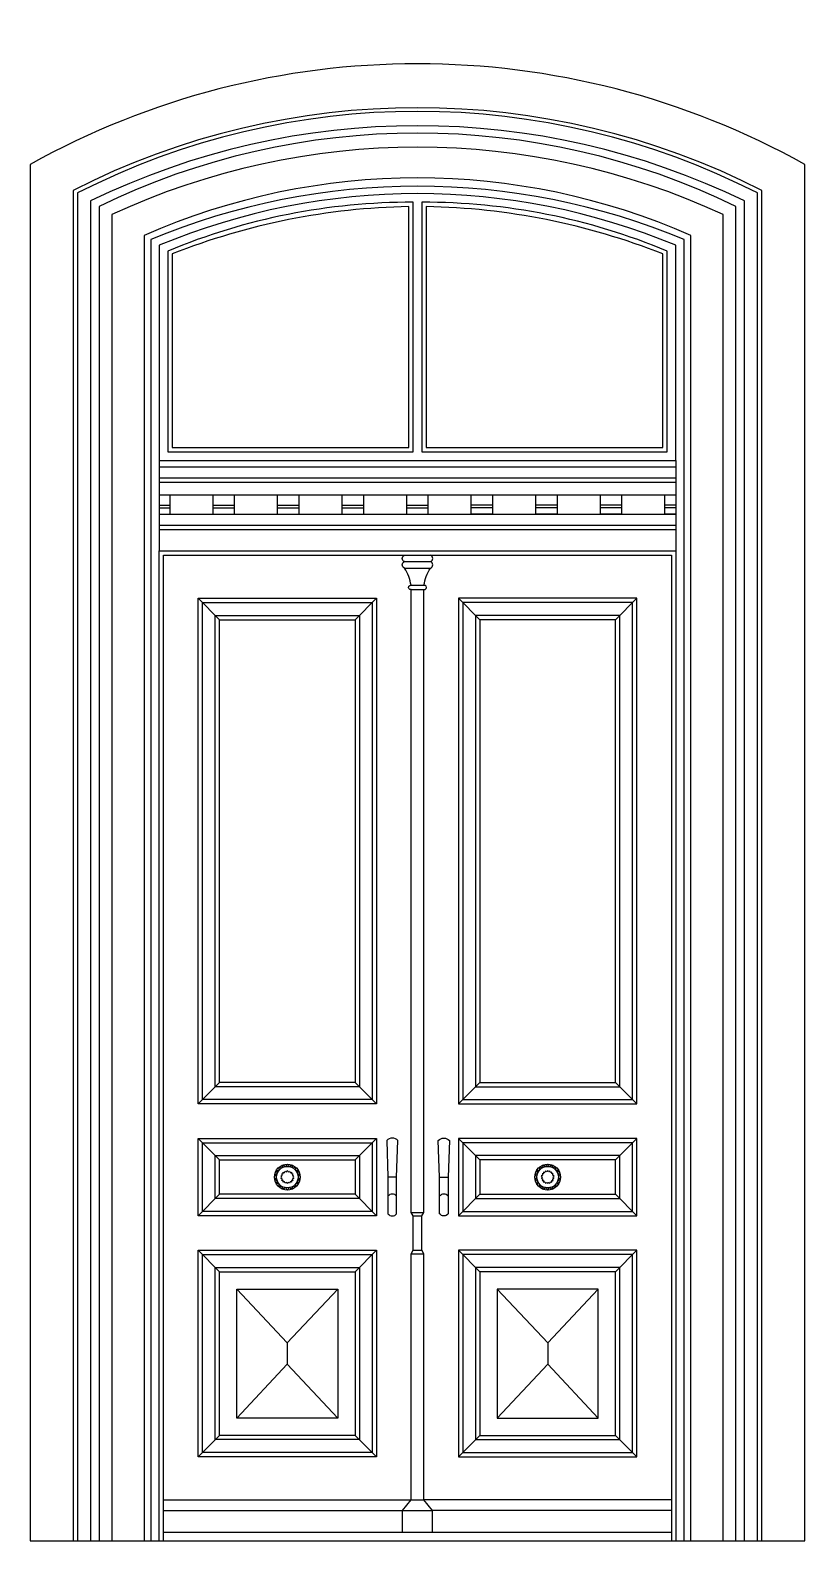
# Model space of a CAD drawing. Header units: metres. Extents: x 35433 to 37226, y 423 to 3918.
import ezdxf

# ---------------------------------------------------------------- set-up
doc = ezdxf.new("R2010")
doc.units = ezdxf.units.M
for name, color, linetype in [('1', 3, 'Continuous'), ('2', 2, 'Continuous'), ('7', 7, 'Continuous')]:
    doc.layers.add(name, color=color, linetype=linetype)

# ---------------------------------------------------------------- blocks, each defined once
blk = doc.blocks.new('FH01F018')
at = {"layer": '1'}
for p, q in [((360, 2994), (1800, 2994)), ((360, 2964), (1800, 2964)), ((360, 2952), (1800, 2952)), ((390, 2862), (390, 2916)), ((510, 2862), (510, 2916)), ((570, 2862), (570, 2916)), ((690, 2862), (690, 2916)), ((750, 2862), (750, 2916)), ((870, 2862), (870, 2916)), ((930, 2862), (930, 2916)), ((1050, 2862), (1050, 2916)), ((1110, 2862), (1110, 2916)), ((1230, 2862), (1230, 2916)), ((1290, 2862), (1290, 2916)), ((1410, 2862), (1410, 2916)), ((1470, 2862), (1470, 2916)), ((1590, 2862), (1590, 2916)), ((1650, 2862), (1650, 2916)), ((1770, 2862), (1770, 2916)), ((360, 2887.2), (390, 2887.2)), ((360, 2880), (390, 2880)), ((510, 2887.2), (570, 2887.2)), ((510, 2880), (570, 2880)), ((690, 2887.2), (750, 2887.2)), ((690, 2880), (750, 2880)), ((870, 2887.2), (930, 2887.2)), ((870, 2880), (930, 2880)), ((1050, 2887.2), (1110, 2887.2)), ((1050, 2880), (1110, 2880)), ((1290, 2887.2), (1230, 2887.2)), ((1290, 2880), (1230, 2880)), ((1470, 2887.2), (1410, 2887.2)), ((1470, 2880), (1410, 2880)), ((1650, 2887.2), (1590, 2887.2)), ((1650, 2880), (1590, 2880)), ((1800, 2887.2), (1770, 2887.2)), ((1800, 2880), (1770, 2880)), ((360, 2862), (1800, 2862)), ((360, 2862), (390, 2862)), ((360, 2832), (1800, 2832)), ((510, 2862), (570, 2862)), ((690, 2862), (750, 2862)), ((870, 2862), (930, 2862)), ((1050, 2862), (1110, 2862)), ((1290, 2862), (1230, 2862)), ((1470, 2862), (1410, 2862)), ((1650, 2862), (1590, 2862)), ((1800, 2862), (1770, 2862)), ((1043.89, 2711.96), (1116.11, 2711.96)), ((1044, 2729.96), (1116, 2729.96)), ((1060.27, 2663.96), (1099.73, 2663.96)), ((528, 2568), (468, 2628)), ((906, 2568), (966, 2628)), ((1060.27, 2651.96), (1099.73, 2651.96)), ((1254, 2568), (1194, 2628)), ((1632, 2568), (1692, 2628)), ((528, 1278), (468, 1218)), ((906, 1278), (966, 1218)), ((1254, 1278), (1194, 1218)), ((1632, 1278), (1692, 1218)), ((528, 1062), (468, 1122)), ((906, 1062), (966, 1122)), ((1254, 1062), (1194, 1122)), ((1632, 1062), (1692, 1122)), ((1021.73, 1014), (997.73, 1014)), ((1141.56, 1014), (1165.56, 1014)), ((528, 966), (468, 906)), ((906, 966), (966, 906)), ((1254, 966), (1194, 906)), ((1632, 966), (1692, 906)), ((1062, 915.6), (1098, 915.6)), ((1068, 906), (1092, 906)), ((528, 750), (468, 810)), ((906, 750), (966, 810)), ((1062, 800.4), (1098, 800.4)), ((1068, 810), (1092, 810)), ((1254, 750), (1194, 810)), ((1632, 750), (1692, 810)), ((717, 552), (576, 702)), ((717, 552), (858, 702)), ((1443, 552), (1302, 702)), ((1443, 552), (1584, 702)), ((717, 552), (717, 492)), ((1443, 552), (1443, 492)), ((717, 492), (576, 342)), ((717, 492), (858, 342)), ((1443, 492), (1302, 342)), ((1443, 492), (1584, 342)), ((528, 294), (468, 234)), ((906, 294), (966, 234)), ((1254, 294), (1194, 234)), ((1632, 294), (1692, 234)), ((1062, 114), (1098, 114)), ((1038, 84), (1122, 84))]:
    blk.add_line(p, q, dxfattribs=at)
for points in [[(2028, 0), (2028, 3757.85, 0.24), (132, 3757.85), (132, 0)], [(1992, 0), (1992, 3735.58, 0.23), (168, 3735.58), (168, 0)], [(1968, 0), (1968, 3720.59, 0.23), (192, 3720.59), (192, 0)], [(1842, 0), (1842, 3639.78, 0.21), (318, 3639.78), (318, 0)], [(1824, 0), (1824, 3627.93, 0.2), (336, 3627.93), (336, 0)]]:
    blk.add_lwpolyline(points, format="xyb", dxfattribs=at)
for points in [[(1056, 3719.84, 0.09), (396, 3587.83), (396, 3048), (1056, 3048)], [(1104, 3048), (1764, 3048), (1764, 3587.83, 0.09), (1104, 3719.84)], [(739.98, 1033.28, 0.09), (748.18, 1032, 0.09), (745.19, 1024.26, 0.09), (752.45, 1020.25, 0.09), (747, 1014, 0.09), (752.45, 1007.75, 0.09), (745.19, 1003.74, 0.09), (748.18, 996, 0.09), (739.98, 994.72, 0.09), (740.14, 986.42, 0.09), (732, 988.02, 0.09), (729.31, 980.17, 0.09), (722.21, 984.46, 0.09), (717, 978, 0.09), (711.79, 984.46, 0.09), (704.69, 980.17, 0.09), (702, 988.02, 0.09), (693.86, 986.42, 0.09), (694.02, 994.72, 0.09), (685.82, 996, 0.09), (688.81, 1003.74, 0.09), (681.55, 1007.75, 0.09), (687, 1014, 0.09), (681.55, 1020.25, 0.09), (688.81, 1024.26, 0.09), (685.82, 1032, 0.09), (694.02, 1033.28, 0.09), (693.86, 1041.58, 0.09), (702, 1039.98, 0.09), (704.69, 1047.83, 0.09), (711.79, 1043.54, 0.09), (717, 1050, 0.09), (722.21, 1043.54, 0.09), (729.31, 1047.83, 0.09), (732, 1039.98, 0.09), (740.14, 1041.58, 0.09)], [(728.49, 1023.64, 0.09), (732.59, 1023, 0.09), (731.1, 1019.13, 0.09), (734.73, 1017.13, 0.09), (732, 1014, 0.09), (734.73, 1010.87, 0.09), (731.1, 1008.87, 0.09), (732.59, 1005, 0.09), (728.49, 1004.36, 0.09), (728.57, 1000.21, 0.09), (724.5, 1001.01, 0.09), (723.16, 997.09, 0.09), (719.6, 999.23, 0.09), (717, 996, 0.09), (714.4, 999.23, 0.09), (710.84, 997.09, 0.09), (709.5, 1001.01, 0.09), (705.43, 1000.21, 0.09), (705.51, 1004.36, 0.09), (701.41, 1005, 0.09), (702.9, 1008.87, 0.09), (699.27, 1010.87, 0.09), (702, 1014, 0.09), (699.27, 1017.13, 0.09), (702.9, 1019.13, 0.09), (701.41, 1023, 0.09), (705.51, 1023.64, 0.09), (705.43, 1027.79, 0.09), (709.5, 1026.99, 0.09), (710.84, 1030.91, 0.09), (714.4, 1028.77, 0.09), (717, 1032, 0.09), (719.6, 1028.77, 0.09), (723.16, 1030.91, 0.09), (724.5, 1026.99, 0.09), (728.57, 1027.79, 0.09)], [(1420.02, 1033.28, -0.09), (1411.82, 1032, -0.09), (1414.81, 1024.26, -0.09), (1407.55, 1020.25, -0.09), (1413, 1014, -0.09), (1407.55, 1007.75, -0.09), (1414.81, 1003.74, -0.09), (1411.82, 996, -0.09), (1420.02, 994.72, -0.09), (1419.86, 986.42, -0.09), (1428, 988.02, -0.09), (1430.69, 980.17, -0.09), (1437.79, 984.46, -0.09), (1443, 978, -0.09), (1448.21, 984.46, -0.09), (1455.31, 980.17, -0.09), (1458, 988.02, -0.09), (1466.14, 986.42, -0.09), (1465.98, 994.72, -0.09), (1474.18, 996, -0.09), (1471.19, 1003.74, -0.09), (1478.45, 1007.75, -0.09), (1473, 1014, -0.09), (1478.45, 1020.25, -0.09), (1471.19, 1024.26, -0.09), (1474.18, 1032, -0.09), (1465.98, 1033.28, -0.09), (1466.14, 1041.58, -0.09), (1458, 1039.98, -0.09), (1455.31, 1047.83, -0.09), (1448.21, 1043.54, -0.09), (1443, 1050, -0.09), (1437.79, 1043.54, -0.09), (1430.69, 1047.83, -0.09), (1428, 1039.98, -0.09), (1419.86, 1041.58, -0.09)], [(1431.51, 1023.64, -0.09), (1427.41, 1023, -0.09), (1428.9, 1019.13, -0.09), (1425.27, 1017.13, -0.09), (1428, 1014, -0.09), (1425.27, 1010.87, -0.09), (1428.9, 1008.87, -0.09), (1427.41, 1005, -0.09), (1431.51, 1004.36, -0.09), (1431.43, 1000.21, -0.09), (1435.5, 1001.01, -0.09), (1436.84, 997.09, -0.09), (1440.4, 999.23, -0.09), (1443, 996, -0.09), (1445.6, 999.23, -0.09), (1449.16, 997.09, -0.09), (1450.5, 1001.01, -0.09), (1454.57, 1000.21, -0.09), (1454.49, 1004.36, -0.09), (1458.59, 1005, -0.09), (1457.1, 1008.87, -0.09), (1460.73, 1010.87, -0.09), (1458, 1014, -0.09), (1460.73, 1017.13, -0.09), (1457.1, 1019.13, -0.09), (1458.59, 1023, -0.09), (1454.49, 1023.64, -0.09), (1454.57, 1027.79, -0.09), (1450.5, 1026.99, -0.09), (1449.16, 1030.91, -0.09), (1445.6, 1028.77, -0.09), (1443, 1032, -0.09), (1440.4, 1028.77, -0.09), (1436.84, 1030.91, -0.09), (1435.5, 1026.99, -0.09), (1431.43, 1027.79, -0.09)]]:
    blk.add_lwpolyline(points, format="xyb", close=True, dxfattribs=at)
blk.add_lwpolyline([(372, 0), (372, 2748), (1788, 2748), (1788, 0)], dxfattribs=at)
for points in [[(480, 1230), (480, 2616), (954, 2616), (954, 1230)], [(1680, 1230), (1680, 2616), (1206, 2616), (1206, 1230)], [(516, 1266), (516, 2580), (918, 2580), (918, 1266)], [(1644, 1266), (1644, 2580), (1242, 2580), (1242, 1266)], [(480, 918), (480, 1110), (954, 1110), (954, 918)], [(1680, 918), (1680, 1110), (1206, 1110), (1206, 918)], [(516, 954), (516, 1074), (918, 1074), (918, 954)], [(1644, 954), (1644, 1074), (1242, 1074), (1242, 954)], [(480, 246), (480, 798), (954, 798), (954, 246)], [(516, 282), (516, 762), (918, 762), (918, 282)], [(1680, 246), (1680, 798), (1206, 798), (1206, 246)], [(1644, 282), (1644, 762), (1242, 762), (1242, 282)]]:
    blk.add_lwpolyline(points, close=True, dxfattribs=at)
for centre in [(717, 1014), (1443, 1014)]:
    blk.add_circle(centre, 30, dxfattribs=at)
for centre in [(1009.72, 952.25), (1153.57, 952.25)]:
    blk.add_arc(centre, 14.52, 34.25, 145.75, dxfattribs=at)
at = {"layer": '2'}
blk.add_line((0, 0), (2160, 0), dxfattribs=at)
at = {"layer": '7'}
for p, q in [((360, 3012), (360, 2760)), ((1800, 3012), (1800, 2760)), ((360, 2916), (1800, 2916)), ((360, 2820), (1800, 2820)), ((372, 114), (1062, 114)), ((1788, 114), (1098, 114)), ((372, 84), (1038, 84)), ((1788, 84), (1122, 84)), ((372, 24), (1788, 24))]:
    blk.add_line(p, q, dxfattribs=at)
for points in [[(2160, 0), (2160, 3837.31, 0.26), (0, 3837.31), (0, 0)], [(2040, 0), (2040, 3765.21, 0.24), (120, 3765.21), (120, 0)], [(1932, 0), (1932, 3697.87, 0.22), (228, 3697.87), (228, 0)], [(1038, 24), (1038, 84), (1062, 114), (1062, 800.4), (1068, 810), (1068, 906), (1062, 915.6), (1062, 2651.96, -1.15), (1062, 2663.96, 0.1), (1044, 2711.92, -0.71), (1044, 2729.96, -0.71), (1044, 2748)], [(1122, 24), (1122, 84), (1098, 114), (1098, 800.4), (1092, 810), (1092, 906), (1098, 915.6), (1098, 2651.96, 1.15), (1098, 2663.96, -0.1), (1116, 2711.92, 0.71), (1116, 2729.96, 0.71), (1116, 2748)], [(997.72, 912, 0.53), (1021.73, 912), (1021.73, 1014), (1025.33, 1116, 0.42), (994.12, 1116), (997.73, 1014), (997.73, 912)], [(1165.57, 912, -0.53), (1141.56, 912), (1141.56, 1014), (1137.96, 1116, -0.42), (1169.17, 1116), (1165.56, 1014), (1165.56, 912)]]:
    blk.add_lwpolyline(points, format="xyb", dxfattribs=at)
for points in [[(360, 3012), (1800, 3012), (1800, 3612, 0.2), (360, 3612)], [(1068, 3731.96, 0.1), (384, 3595.93), (384, 3036), (1068, 3036)], [(1092, 3036), (1776, 3036), (1776, 3595.93, 0.1), (1092, 3731.96)]]:
    blk.add_lwpolyline(points, format="xyb", close=True, dxfattribs=at)
blk.add_lwpolyline([(360, 0), (360, 2760), (1800, 2760), (1800, 0)], dxfattribs=at)
for points in [[(468, 1218), (468, 2628), (966, 2628), (966, 1218)], [(1692, 1218), (1692, 2628), (1194, 2628), (1194, 1218)], [(528, 1278), (528, 2568), (906, 2568), (906, 1278)], [(1632, 1278), (1632, 2568), (1254, 2568), (1254, 1278)], [(468, 906), (468, 1122), (966, 1122), (966, 906)], [(1692, 906), (1692, 1122), (1194, 1122), (1194, 906)], [(528, 966), (528, 1062), (906, 1062), (906, 966)], [(1632, 966), (1632, 1062), (1254, 1062), (1254, 966)], [(468, 234), (468, 810), (966, 810), (966, 234)], [(1692, 234), (1692, 810), (1194, 810), (1194, 234)], [(528, 294), (528, 750), (906, 750), (906, 294)], [(1632, 294), (1632, 750), (1254, 750), (1254, 294)], [(576, 342), (576, 702), (858, 702), (858, 342)], [(1584, 342), (1584, 702), (1302, 702), (1302, 342)]]:
    blk.add_lwpolyline(points, close=True, dxfattribs=at)
for centre in [(717, 1014), (1443, 1014)]:
    blk.add_circle(centre, 36, dxfattribs=at)

msp = doc.modelspace()

# ---------------------------------------------------------------- block references
at = {"layer": '7', "xscale": 0.83, "yscale": 0.83, "zscale": 0.83}
msp.add_blockref('FH01F018', (35432.81, 422.58), dxfattribs=at)

doc.saveas('drawing.dxf')
